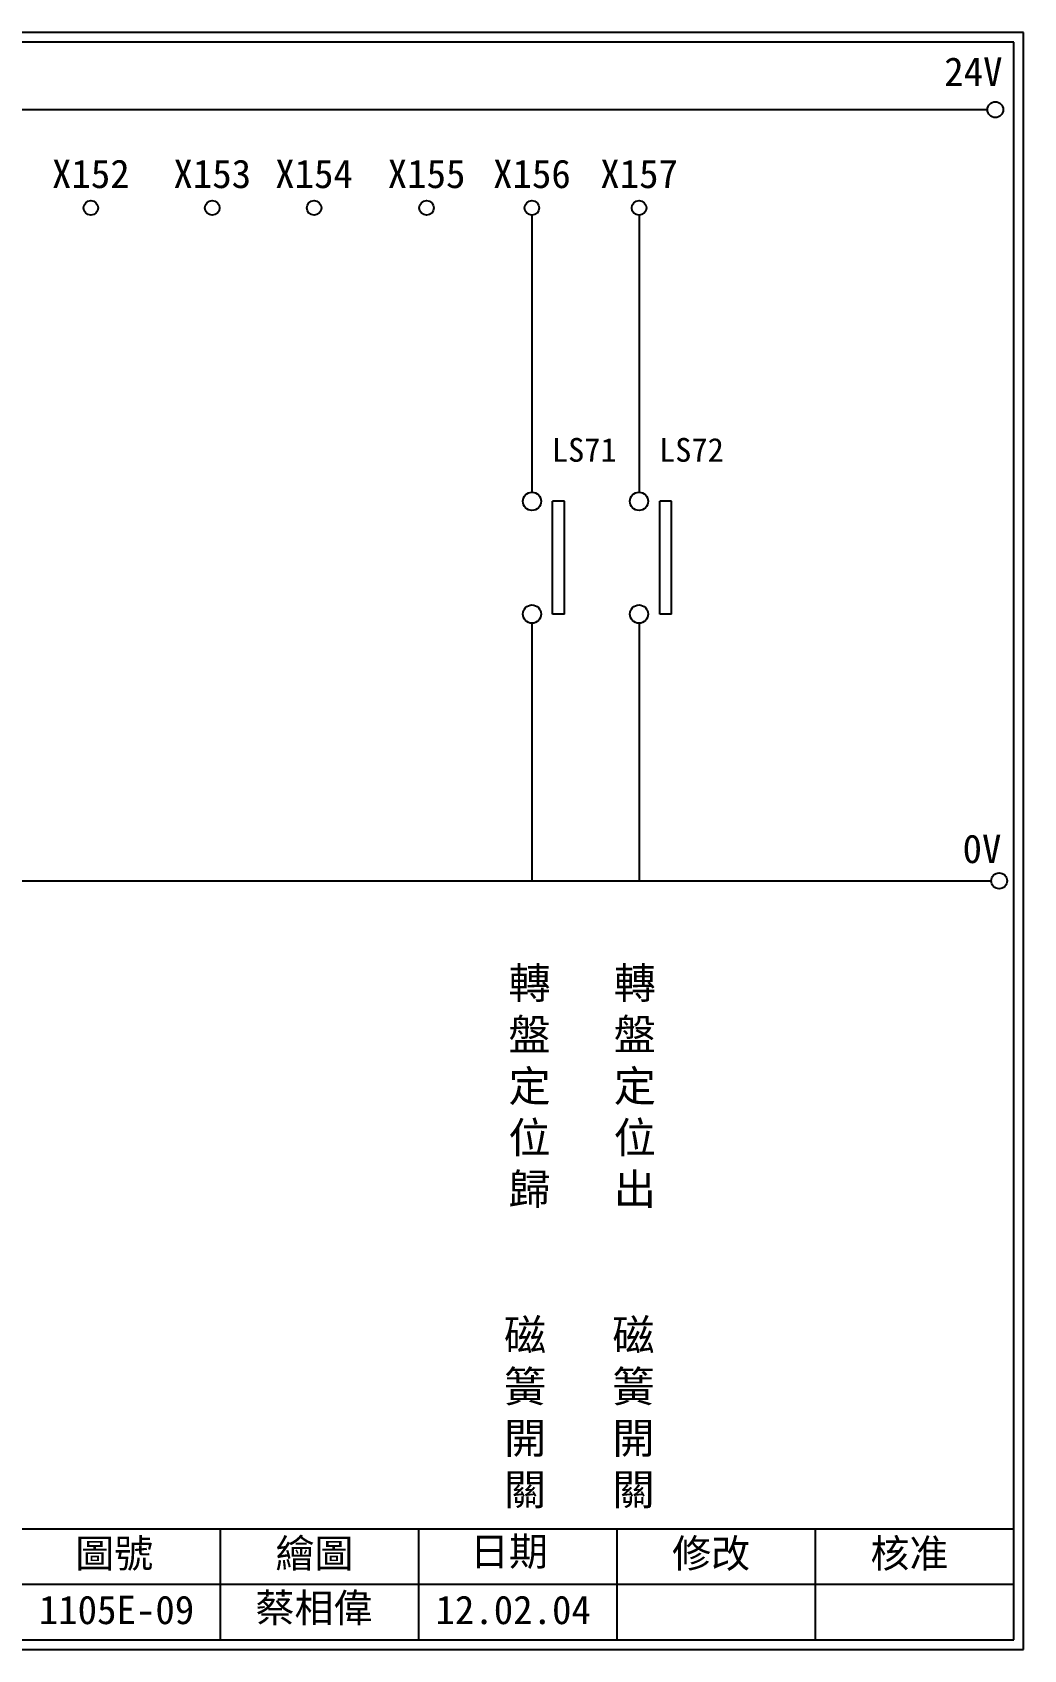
# Model space of a CAD drawing. Extents: x 627 to 914, y 3 to 207.
# Drawn here: x 789.3 to 914.2, y 3 to 207 of the extents above; entities that cross this region are included whole.
import ezdxf

# ---------------------------------------------------------------- set-up
doc = ezdxf.new("R2010")
doc.units = 0
doc.layers.get('0').update_dxf_attribs({"linetype": 'CONTINUOUS'})
doc.layers.add('圖框層', color=7, linetype='CONTINUOUS')
doc.layers.add('標尺寸層', color=3, linetype='CONTINUOUS')
doc.styles.add('CNS', font='romanc.shx', dxfattribs={"bigfont": 'chineset.shx'})
doc.styles.add('STSL', font='KAIU.TTF')

msp = doc.modelspace()

# ---------------------------------------------------------------- linework, layer by layer
for p, q in [((856.33, 147.83), (854.82, 147.83)), ((869.83, 147.83), (868.33, 147.83)), ((856.33, 133.6), (854.82, 133.6)), ((869.83, 133.6), (868.33, 133.6))]:
    msp.add_line(p, q)
for centre in [(910.63, 197.22), (911.12, 99.96)]:
    msp.add_circle(centre, 1)
at = {"layer": '圖框層', "color": 7}
for p, q in [((914.2, 206.97), (627.2, 206.97)), ((914.2, 3), (914.2, 206.97)), ((912.95, 205.72), (628.45, 205.72)), ((912.95, 4.25), (912.95, 205.72)), ((628.45, 18.25), (912.95, 18.25)), ((812.95, 4.25), (812.95, 18.25)), ((837.95, 4.25), (837.95, 18.25)), ((862.95, 4.25), (862.95, 18.25)), ((887.95, 4.25), (887.95, 18.25)), ((762.95, 11.25), (912.95, 11.25)), ((628.45, 4.25), (912.95, 4.25)), ((627.2, 3), (914.2, 3))]:
    msp.add_line(p, q, dxfattribs=at)
at = {"layer": '標尺寸層', "color": 7}
for p, q in [((632.04, 197.22), (909.63, 197.22)), ((852.22, 183.91), (852.22, 148.99)), ((865.72, 183.91), (865.72, 148.99)), ((854.82, 133.6), (854.82, 147.83)), ((856.33, 133.6), (856.33, 147.83)), ((868.33, 133.6), (868.33, 147.83)), ((869.83, 133.6), (869.83, 147.83)), ((852.22, 132.46), (852.22, 99.96)), ((852.22, 132.45), (852.22, 99.96)), ((865.72, 132.46), (865.72, 99.96)), ((865.72, 132.45), (865.72, 99.96)), ((632.25, 99.96), (910.12, 99.96))]:
    msp.add_line(p, q, dxfattribs=at)
for centre, radius in [((796.62, 184.83), 0.92), ((811.93, 184.83), 0.92), ((824.76, 184.83), 0.92), ((838.94, 184.83), 0.92), ((852.22, 184.83), 0.92), ((865.72, 184.83), 0.92), ((852.22, 147.83), 1.15), ((865.72, 147.83), 1.15), ((852.22, 133.6), 1.15), ((865.72, 133.6), 1.15)]:
    msp.add_circle(centre, radius, dxfattribs=at)

# ---------------------------------------------------------------- texts
at = {"layer": '圖框層', "color": 4, "style": 'STSL'}
for s, height, p in [('24V', 3.6, (904.19, 200.22)), ('X152', 3.6, (791.72, 187.33)), ('X153', 3.6, (807.03, 187.33)), ('X154', 3.6, (819.86, 187.33)), ('X155', 3.6, (834.04, 187.33)), ('X156', 3.6, (847.32, 187.33)), ('X157', 3.6, (860.83, 187.33)), ('LS71', 3, (854.74, 152.81)), ('LS72', 3, (868.24, 152.81)), ('0V', 3.6, (906.5, 102.2)), ('圖號', 3.6, (794.66, 13.34)), ('繪圖', 3.6, (819.89, 13.34)), ('日期', 3.6, (844.41, 13.59)), ('修改', 3.6, (869.89, 13.34)), ('核准', 3.6, (894.89, 13.34)), ('蔡相偉', 3.6, (817.38, 6.47)), ('1105E-09', 3.6, (790.06, 6.22)), ('12.02.04', 3.6, (840.06, 6.22))]:
    msp.add_text(s, height=height, dxfattribs=at).set_placement(p)
at = {"layer": '標尺寸層', "color": 7, "char_height": 3.9, "width": 4.9608, "attachment_point": 5, "style": 'CNS'}
for s, insert in [('{\\fDFKai-SB|b0|i0|c136|p65;轉盤定位歸}', (851.92, 73.87)), ('{\\fDFKai-SB|b0|i0|c136|p65;轉盤定位出}', (865.19, 73.87)), ('{\\fDFKai-SB|b0|i0|c136|p65;磁簧開關}', (851.36, 32.72)), ('{\\fDFKai-SB|b0|i0|c136|p65;磁簧開關}', (865.02, 32.72))]:
    msp.add_mtext(s, dxfattribs=dict(at, insert=insert))

doc.saveas('drawing.dxf')
